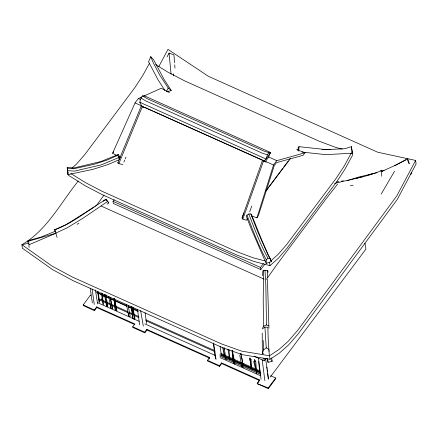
<?xml version="1.0" encoding="UTF-8"?>
<svg xmlns="http://www.w3.org/2000/svg" width="438" height="438" viewBox="0 0 438 438"><rect width="100%" height="100%" fill="white"/><g stroke="black" fill="none" stroke-linecap="round" stroke-linejoin="round"><path stroke-width="0.66" d="M29.094 247.399L28.684 241.157L28.076 240.665L27.714 242.51M267.979 272.359L267.957 271.007L267.246 270.47L263.572 270.251L263.216 300.227L263.517 326.343L262.077 329.069M250.799 213.914L257.779 231.833L267.99 254.96L270.158 258.475L271.346 261.596L266.2 263.424L266.331 259.772C258.42 245.636 252.956 230.202 246.955 215.173L248.757 213.979L250.799 213.914L251.582 214.686M262.565 275.71L262.822 270.947L263.572 270.251M298.721 151.083L299.055 146.681L326.354 149.621L345.002 148.696L351.402 146.653L352.393 153.201L325.877 154.647L302.072 152.079M256.422 370.526L255.803 361.706L254.741 359.718L254.522 360.715L256.17 370.608M153.869 111.444L265.319 161.562L268.779 157.001L269.545 153.749L270.777 152.599L144.573 95.906L142.591 95.862L140.976 98.013L139.766 102.235L141.77 106.21L273.531 165L276.761 160.675L305.029 152.758L303.085 155.331L276.493 162.635L274.226 165.674L258.447 215.458L256.909 217.828L251.417 215.879M263.72 353.74L262.362 353.866L263.556 349.902L263.189 340.441M256.909 217.828L273.531 165M139.766 102.235L266.025 159.01L270.777 152.599L269.058 152.572L267.448 154.729L266.025 159.01L264.284 160.784M119.306 159.082L117.904 155.309L118.194 154.45L118.966 155.216M247.35 218.294L246.654 220.221L242.794 219.153L242.05 218.042L262.411 160.571L262.866 160.297M242.794 219.153L263.419 161.304L262.411 160.571M242.05 218.042L243.9 212.912M249.66 211.877L251.746 206.101M122.843 164.595L118.868 163.582L117.811 162.876L141.156 106.259L141.693 106.062M118.868 163.582L142.213 106.96L141.156 106.259M123.888 162.087L124.677 160.204M125.202 158.945L125.991 157.061M167.349 91.794L171.225 90.452L164.201 79.634L153.667 59.847L150.727 56.666L148.553 61.791L157.998 79.76L164.956 90.54M246.955 215.173L246.408 216.46L251.034 228.428L266.2 263.424M116.136 155.129L112.599 153.267L135.052 102.903L138.288 98.577L142 96.902M254.363 360.556L254.741 359.718M166.363 91.635L168.225 88.016L159.93 75.396L153.393 63.012L150.727 56.666M167.042 56.907L169.057 53.069L173.93 54.876L174.57 62.831M158.72 66.79L167.951 49.374L208.4 76.305L377.737 152.238L415.618 160.434L416.1 163.949L397.315 199.383L298.437 333.548L288.576 344.952L279.422 353.044L270.049 359.275L242.219 354.665L222.143 347.504L73.119 280.676L52.511 269.594L22.382 248.209L21.9 244.694C47.096 230.153 60.603 202.964 78.254 181.031M415.618 160.434L396.833 195.868L297.955 330.033L288.095 341.437L278.94 349.529L269.567 355.76L241.699 351.139L221.666 343.989L72.637 277.161L52.062 266.096L21.9 244.694L28.574 243.265M351.38 152.829L344.339 165.838L336.362 178.058L286.436 244.826L278.097 254.423L271.018 260.747M149.55 63.088L142.799 75.462L134.822 87.677L84.89 154.45L76.557 164.047L72.002 168.11M381.159 194.089L394.534 171.22M90.644 295.628L90.551 294.971L83.198 304.908L83.286 305.565L94.493 310.668L94.405 310.011L96.639 306.868L134.811 323.989L132.714 326.792L132.807 327.449L144.819 332.836L144.726 332.179L146.823 329.376L209.572 357.517L207.481 360.315L207.568 360.972L219.58 366.36L219.493 365.703L221.584 362.899L259.444 379.877L257.216 383.633L268.319 388.626L275.765 378.646L275.677 377.989L270.744 375.777M241.409 356.127L243.15 365.385L240.922 353.543L239.789 355.399L241.398 364M94.493 310.668L96.727 307.525L96.639 306.868M104.047 195.003L97.346 204.354L95.451 206.303M266.337 279.411L278.048 263.03L325.823 199.137L337.583 184.13M254.106 356.242L264.251 360.792L265.861 358.591M112.599 153.267L113.672 151.827M268.319 388.626L268.226 387.969L275.677 377.989M264.87 264.152L260.796 269.605L113.349 203.484L113.053 201.316L114.274 199.679M100.964 299.74L105.027 294.309M144.819 332.836L146.916 330.033L146.823 329.376M266.189 190.53L282.904 168.203M283.72 167.113L288.204 161.124M289.02 160.034L289.836 158.95M260.796 269.605L260.495 267.437L263.353 263.616M208.964 359.105L209.665 358.175L146.916 330.033M219.58 366.36L221.677 363.556L221.584 362.899M259.444 379.877L259.531 380.534L257.216 383.633L268.226 387.969M270.241 377.096L365.894 249.123L364.947 243.085M265.483 191.609L290.52 158.375M57.115 237.467L54.662 229.791C73.507 223.019 88.64 209.572 105.739 199.602L106.084 199.202L108.794 202.887L107.168 204.124M266.331 259.772L268.001 258.228L270.158 258.475M68.279 174.089L68.443 175.266L85.678 186.03L102.656 194.872L237.018 255.124L253.629 261.344L269.989 265.647L278.584 257.971L286.923 248.373L336.849 181.6L344.826 169.38L352.541 155.244L352.021 151.647M104.523 200.5L106.084 199.202L103.248 201.053M263.556 349.902L266.238 347.827L264.935 327.109L267.864 327.257L268.226 340.008L268.883 349.398L269.354 351.292M263.293 328.336L264.935 327.109M299.055 146.681L298.092 147.343L298.508 150.464M108.794 202.887L107.545 201.502L83.395 217.949L67.408 227.694L55.774 233.125M94.17 206.977L66.439 224.464L54.662 229.791M409.267 163.708L407.762 158.956L407.121 158.961L395.722 165.126L381.175 171.691M77.088 224.267L78.884 223.331M394.737 165.652L405.982 159.87M380.512 171.017L381.646 170.459L381.728 176.257M263.517 326.343L266.49 324.914L268.855 325.85L268.932 328.276M143.861 96.07L161.206 88.262L169.451 92.61L168.121 91.088M117.904 155.309L106.702 160.193L93.978 164.327L73.798 168.75L67.321 168.241L67.211 167.469L74 167.968L100.975 161.507L118.194 154.45M119.547 159.569L108.323 164.436L93.097 169.309L67.961 174.631L67.321 168.241M29.122 244.689L56.201 233.131M382.254 170.995L384.131 170.201M118.588 157.62L101.402 164.825L74.493 171.121L67.534 170.628M55.27 231.269L41.008 237.051L28.076 240.665M381.646 170.459C366.639 177.248 350.241 179.137 334.539 183.511M117.811 162.876L118.342 162.679M118.928 158.293L120.204 157.839M368.632 174.965L373.658 173.333M347.088 180.73L358.771 177.056L376.976 172.671M55.56 233.328L28.684 241.157M410.275 174.214L411.572 173.815L411.391 172.49M336.329 182.274L338.902 181.546M381.503 171.499L382.79 171.132M355.744 178.474L358.333 177.795M359.625 177.45L363.507 176.426M266.945 358.394L268.083 362.297L272.113 361.345L271.659 358.032M341.492 181.124L343.436 180.806M350.411 185.498L353.105 185.219M321.985 149.489L330.849 149.577M298.787 149.988L296.767 149.692L305.029 152.758M342.231 149.095L335.7 147.398L319.083 141.178L184.726 80.926L167.749 72.084L155.682 64.55M265.576 261.07L253.148 257.801L236.531 251.582L102.169 191.329L85.196 182.487L70.83 173.519M142.213 106.96L145.246 107.759M269.058 152.572L264.508 151.285L147.354 98.753L142.591 95.862M267.448 154.729L262.899 153.442L145.744 100.904L140.976 98.013M263.419 161.304L266.315 162.131M141.77 106.21L142.777 106.527M138.288 98.577L140.642 99.596M104.764 295.978L96.727 292.42L104.791 296.154M106.001 296.521L109.089 297.889M110.327 298.437L127.02 305.823M128.257 306.37L131.345 307.739M132.583 308.286L137.527 310.471M108.766 296.641L110.874 307.892L112.506 308.615L110.42 297.418M114.028 298.355L115.232 309.847L116.858 310.569L114.51 298.667M126.5 304.596L128.608 315.847L130.234 316.57L128.12 305.324M241.65 365.325L241.896 366.65L243.523 367.373M113.053 201.316L260.495 267.437M101.096 206.035L264.07 279.121M100.51 299.433L110.475 303.895M111.723 304.454L114.833 305.85M116.081 306.408L127.912 311.703M129.155 312.261L132.271 313.657M133.513 314.216L138.496 316.444M145.969 319.789L214.5 350.526M220.73 353.318L260.254 371.068M99.059 299.718L105.914 302.789M107.162 303.348L128.356 312.852M129.599 313.411L132.719 314.812M133.962 315.371L138.95 317.605M145.805 320.682L214.992 351.703M221.228 354.501L224.344 355.897M225.592 356.455L233.071 359.812M234.314 360.37L259.871 371.829M220.79 354.66L260.369 372.41M219.756 354.939L260.572 373.247M219.914 356.116L260.736 374.419M97.51 302.642L139.213 321.344M144.814 323.852L215.151 355.393M220.128 357.627L260.588 375.771M132.101 311.341L131.23 306.715L132.856 318.612L134.482 319.34L132.802 307.553M96.727 307.525L134.904 324.646M221.677 363.556L259.531 380.534M132.714 326.792L144.726 332.179M207.481 360.315L219.493 365.703M145.153 107.524L152.621 110.885M83.198 304.908L94.405 310.011M135.052 102.903L143.286 106.68M268.779 157.001L276.761 160.675M106.034 296.729L109.133 298.158M110.371 298.727L127.113 306.436M128.356 307.005L131.455 308.434M132.692 309.004L138.277 311.577M263.441 160.565L264.596 161.107M107.781 306.518L104.458 294.708L106.576 305.948L107.781 306.518L105.958 294.867M118.49 156.371L120.258 157.302M266.238 347.827L268.883 349.398M255.803 361.706L254.522 360.715L253.69 361.629L255.962 370.663M251.067 359.582L249.791 358.596L251.439 368.484L249.687 357.939L251.067 359.582L251.735 369.086M168.225 88.016L171.225 90.452M105.739 199.602L107.545 201.502M234.095 363.721L233.334 362.812L232.058 350.641L234.478 364.181L234.971 363.524L234.708 362.204M268.001 258.228C260.128 244.212 254.642 228.926 248.757 213.979M271.346 261.596L261.984 240.61L251.823 215.315M407.121 158.961L409.092 163.708M54.854 229.709L55.451 231.527M411.2 172.545L411.572 173.815M271.735 360.041L272.113 361.345M225.302 356.926L222.718 347.745L224.464 356.997M225.674 358.235L226.041 359.549L225.838 358.251M215.786 358.782L214.97 355.678L213.306 342.943M256.285 371.955L256.613 373.242L256.515 371.884M114.247 298.968L116.858 310.569M109.889 297.019L112.506 308.615M255.458 367.433L256.099 370.663M232.485 350.969L234.445 360.879M132.911 307.553L134.97 318.683M140.636 310.662L143.319 326.173M95.369 289.89L97.619 303.923M224.223 347.898L225.636 356.959M268.762 350.559L270.049 359.275M227.963 349.108L229.528 359.215M101.413 292.984L103.182 304.443L102.421 293.58M351.402 146.653L352.393 153.201M213.651 343.288L216.016 359.357M97.564 291.182L99.256 302.68L98.495 291.817M265.581 358.459L268.505 378.613M90.223 288.111L92.352 302.91M269.501 262.105L269.989 265.647M267.634 358.979L268.083 362.297M263.879 358.087L264.251 360.792M92.139 289.025L94.252 304.448M67.956 171.723L68.12 172.906M137.516 309.409L139.612 324.859M220.144 346.398L221.316 355.196M173.273 73.814L173.541 75.84M145.104 312.748L146.544 323.572M119.048 155.84L119.459 158.95M98.134 293.022L99.317 301.837M262.203 359.85L264.853 380.66M258.491 358.372L261.064 379.313M266.819 367.132L266.988 368.484M267.153 369.836L267.399 371.867M267.563 373.22L268.308 379.308M101.884 293.559L103.182 304.443M67.211 167.469L67.961 174.631M258.699 361.635L259.778 372.787M169.057 53.069L171.083 74.181M232.277 350.307L232.781 356.231M232.89 357.545L233.115 360.178M114.285 298.661L115.232 309.847M174.729 64.824L174.997 68.136M240.922 353.543L241.02 354.851M241.119 356.165L241.218 357.474M241.798 365.336L241.896 366.65M128.411 313.225L128.608 315.847M110.732 305.927L110.874 307.892M229.025 349.716L229.698 359.204M224.053 347.914L224.196 349.863M105.793 294.878L105.98 297.484M106.439 303.994L106.576 305.948M264.995 270.109L265.828 285.05L266.49 324.914M268.855 325.85L267.443 279.345M132.49 306.983L132.856 318.612M267.246 270.47L267.394 277.298M262.362 353.866L262.203 333.072M256.613 373.242L256.356 371.95L256.613 373.242"/></g></svg>
